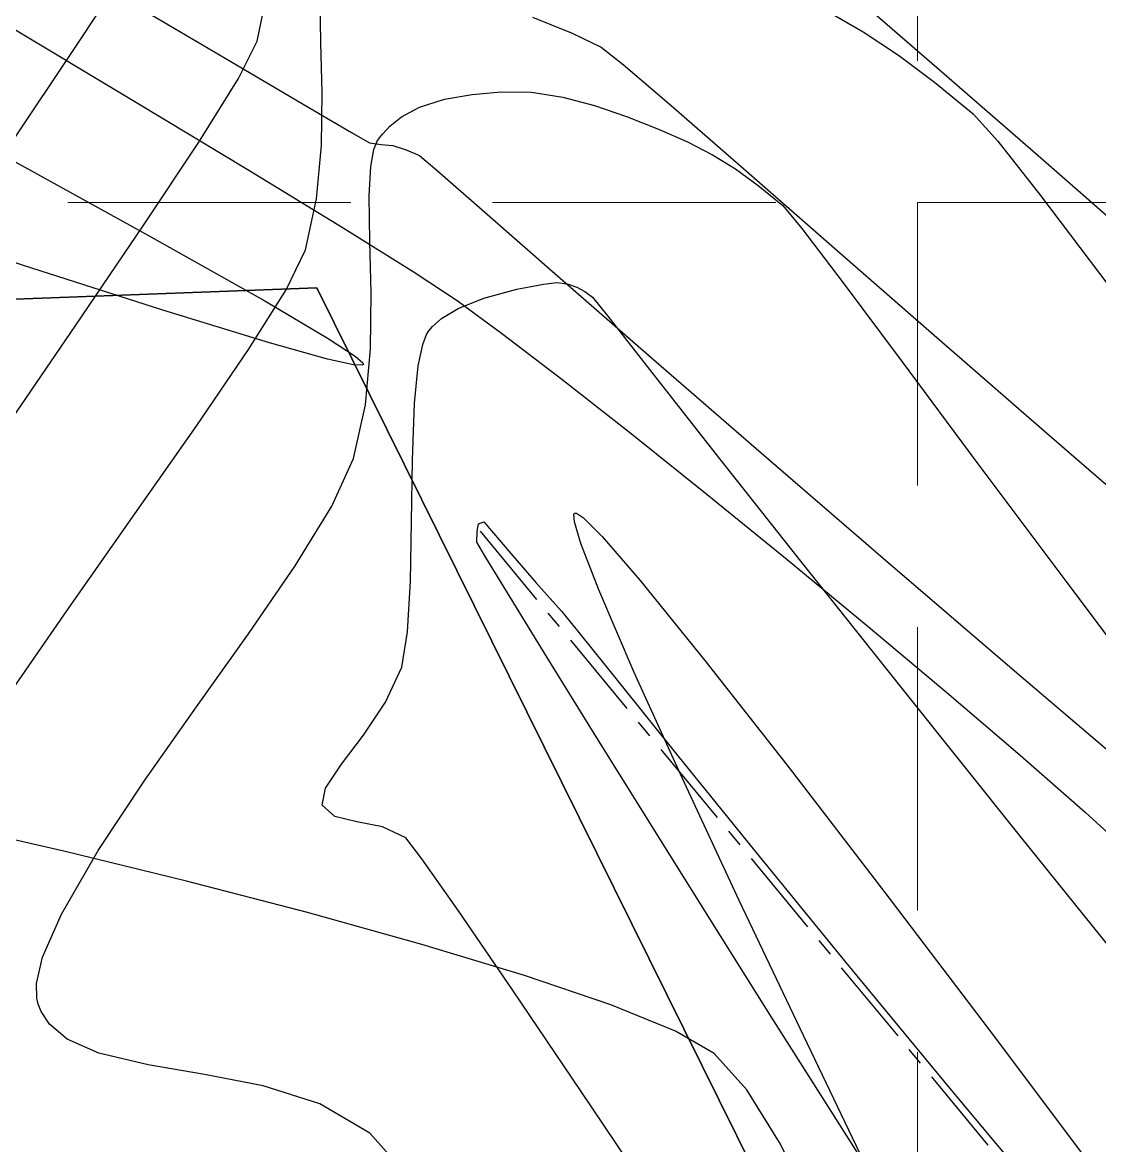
# Model space of a CAD drawing. Header units: inches. Extents: x 2547543 to 2548696, y 7125653 to 7126375.
# Drawn here: x 2547854.94 to 2547870.16, y 7125857.06 to 7125872.92 of the extents above; entities that cross this region are included whole.
import ezdxf

# ---------------------------------------------------------------- set-up
doc = ezdxf.new("R2010")
doc.units = ezdxf.units.IN
doc.header["$MEASUREMENT"] = 0
doc.linetypes.add('CENTER', pattern=[2, 1.25, -0.25, 0.25, -0.25])
doc.linetypes.add('HIDDEN', pattern=[0.375, 0.25, -0.125])
for name, color, linetype in [('CONT-MJR', 6, 'Continuous'), ('CONT-MNR', 14, 'Continuous'), ('GRID', 254, 'HIDDEN'), ('V-AREA', 6, 'Continuous'), ('V-CREEK-CNTR-E', 2, 'CENTER'), ('V-PROP-E', 3, 'Continuous'), ('V-TOPO-MAJR-E', 6, 'Continuous'), ('V-TOPO-MINR-E', 14, 'Continuous')]:
    doc.layers.add(name, color=color, linetype=linetype)

msp = doc.modelspace()

# ---------------------------------------------------------------- linework, layer by layer
at = {"layer": 'CONT-MJR', "color": 35, "extrusion": (0.9791703206033363, -0.2030405950778315, 0), "elevation": 1047945.764632202}
msp.add_lwpolyline([(7494761.66497846, 565.0000000000005), (7494762.484036815, 565.0000000000005)], dxfattribs=at)
at = {"layer": 'CONT-MJR', "color": 35, "extrusion": (0.8941932715460482, -0.4476811288425897, 0), "elevation": -911841.0004155356}
msp.add_lwpolyline([(7512534.85218704, 565.0000000000009), (7512535.43954386, 565.0000000000009)], dxfattribs=at)
at = {"layer": 'CONT-MJR', "color": 35, "elevation": 565}
for points in [[(2547857.445320004, 7125871.24216819), (2547857.995805003, 7125872.12547182)], [(2547856.65877522, 7125870.057695311), (2547857.445320004, 7125871.24216819)], [(2547854.583412898, 7125867.012937248), (2547855.687647301, 7125868.628977042)]]:
    msp.add_lwpolyline(points, dxfattribs=at)
at = {"layer": 'CONT-MJR', "color": 35, "extrusion": (0.8270342888980899, -0.5621514786841982, 0), "elevation": -1898653.569840445}
msp.add_lwpolyline([(7325618.536632109, 565.0000000000005), (7325620.264152102, 565.0000000000005)], dxfattribs=at)
at = {"layer": 'CONT-MNR', "color": 35, "extrusion": (0.8362272986363438, -0.5483829911798536, 0), "elevation": -1777120.827141811}
msp.add_lwpolyline([(7356050.089824853, 566.0000000000009), (7356051.712098427, 566.0000000000009)], dxfattribs=at)
at = {"layer": 'CONT-MNR', "color": 35}
for points, elevation in [([(2547859.159122335, 7125872.62643345), (2547859.150520815, 7125873.234892158)], 564), ([(2547866.303215933, 7125873.080029525), (2547866.819959225, 7125872.784998976)], 564), ([(2547866.819959225, 7125872.784998976), (2547867.31630477, 7125872.456307606)], 564), ([(2547867.31630477, 7125872.456307606), (2547867.823688373, 7125872.075462053)], 564), ([(2547867.823688373, 7125872.075462053), (2547868.373545839, 7125871.623968955)], 564), ([(2547859.165858439, 7125871.179920031), (2547859.175178648, 7125871.927588209)], 564), ([(2547860.905899387, 7125871.833080387), (2547861.294859103, 7125871.901097943)], 563), ([(2547861.294859103, 7125871.901097943), (2547861.707520311, 7125871.938203795)], 563), ([(2547862.135685089, 7125871.930253342), (2547862.575578941, 7125871.861027487)], 563), ([(2547860.55109429, 7125871.718626929), (2547860.905899387, 7125871.833080387)], 563), ([(2547859.908511253, 7125871.121561273), (2547859.955924326, 7125871.241307469)], 563), ([(2547859.955924326, 7125871.241307469), (2547859.985760468, 7125871.288315526)], 563), ([(2547859.985760468, 7125871.288315526), (2547860.031881142, 7125871.346039)], 563), ([(2547859.863898602, 7125870.882859268), (2547859.908511253, 7125871.121561273)], 563), ([(2547859.851340765, 7125869.829431535), (2547859.842299725, 7125870.468981165)], 563), ([(2547858.93976322, 7125869.70436926), (2547859.098330401, 7125870.424992516)], 564), ([(2547859.86821752, 7125869.094876813), (2547859.851340765, 7125869.829431535)], 563), ([(2547858.666792134, 7125869.142602417), (2547858.93976322, 7125869.70436926)], 564), ([(2547870.156446416, 7125869.373412966), (2547871.194129041, 7125867.986323566)], 564), ([(2547862.302824902, 7125869.220453601), (2547862.489974641, 7125869.243717265)], 562), ([(2547862.489974641, 7125869.243717265), (2547862.638975327, 7125869.224094104)], 562), ([(2547859.85842107, 7125868.309004409), (2547859.86821752, 7125869.094876813)], 563), ([(2547862.995427073, 7125869.039546004), (2547863.20989351, 7125868.768420584)], 562), ([(2547860.652532181, 7125868.510713981), (2547860.684513548, 7125868.562235474)], 562), ([(2547859.787442495, 7125867.515501731), (2547859.85842107, 7125868.309004409)], 563), ([(2547860.482992054, 7125867.539232248), (2547860.535393759, 7125868.068649737)], 562), ([(2547859.620772874, 7125866.758056186), (2547859.787442495, 7125867.515501731)], 563), ([(2547856.531042843, 7125865.977723433), (2547857.405731524, 7125867.224991065)], 564), ([(2547859.314879155, 7125866.088970632), (2547859.620772874, 7125866.758056186)], 563), ([(2547860.438648596, 7125865.868954394), (2547860.451603347, 7125866.737521352)], 562), ([(2547861.362473471, 7125865.578068866), (2547861.364553339, 7125865.732912688)], 561), ([(2547861.570488242, 7125865.736801106), (2547861.842087351, 7125865.419344867)], 561), ([(2547861.842087351, 7125865.419344867), (2547862.196482899, 7125865.00934728)], 561), ([(2547861.831853338, 7125864.799829552), (2547861.48872688, 7125865.362270273)], 561), ([(2547860.38459874, 7125864.311102678), (2547860.423267245, 7125865.028493971)], 562), ([(2547862.354720553, 7125863.951418811), (2547861.831853338, 7125864.799829552)], 561), ([(2547860.301782528, 7125863.811743111), (2547860.38459874, 7125864.311102678)], 562), ([(2547862.802590685, 7125864.302098949), (2547863.361939339, 7125863.605566072)], 561), ([(2547863.020196235, 7125862.877710158), (2547862.354720553, 7125863.951418811)], 561), ([(2547863.361939339, 7125863.605566072), (2547864.199807804, 7125862.563796123)], 561), ([(2547859.761310459, 7125862.85451163), (2547860.073999915, 7125863.31776157)], 562), ([(2547856.012027517, 7125861.223029261), (2547856.672418639, 7125862.216865892)], 563), ([(2547859.667489987, 7125861.631379935), (2547859.354277381, 7125861.703902889)], 562), ([(2547860.031008266, 7125861.560534178), (2547859.667489987, 7125861.631379935)], 562), ([(2547860.35995638, 7125861.404856182), (2547860.031008266, 7125861.560534178)], 562), ([(2547864.630443835, 7125860.297087541), (2547863.791148093, 7125861.639375699)], 561), ([(2547869.033642031, 7125861.423236696), (2547870.832785933, 7125859.191576709)], 562), ([(2547865.500951171, 7125858.911517791), (2547864.630443835, 7125860.297087541)], 561), ([(2547866.574687883, 7125859.643739015), (2547868.043491355, 7125857.865048855)], 561), ([(2547855.167217102, 7125859.053590903), (2547855.145330064, 7125859.140949421)], 563), ([(2547855.209968202, 7125858.952366111), (2547855.167217102, 7125859.053590903)], 563), ([(2547866.36553781, 7125857.543338559), (2547865.500951171, 7125858.911517791)], 561), ([(2547855.576769729, 7125858.563785695), (2547855.32758354, 7125858.774958115)], 563)]:
    msp.add_lwpolyline(points, dxfattribs=dict(at, elevation=elevation))
at = {"layer": 'CONT-MNR', "color": 35, "extrusion": (0.8317621966572444, -0.5551320997851914, 0), "elevation": -1836590.552093201}
msp.add_lwpolyline([(7341426.088455387, 566.0000000000009), (7341428.096919249, 566.0000000000009)], dxfattribs=at)
at = {"layer": 'CONT-MNR', "color": 35, "extrusion": (0.9997361678644151, 0.02296942889525222, 0), "elevation": 2710864.176608702}
msp.add_lwpolyline([(7065469.023420267, 564), (7065469.722449936, 564)], dxfattribs=at)
at = {"layer": 'CONT-MNR', "color": 35, "extrusion": (-0.01856547573311597, -0.999827646702572, 0), "elevation": -7171946.035380499}
msp.add_lwpolyline([(2415127.372607614, 563), (2415127.800846201, 563)], dxfattribs=at)
at = {"layer": 'CONT-MNR', "color": 35, "extrusion": (0.473053336577837, -0.8810337909255104, 0), "elevation": -5072859.839080567}
msp.add_lwpolyline([(5615668.346315587, 563.0000000000009), (5615668.632602279, 563.0000000000009)], dxfattribs=at)
at = {"layer": 'CONT-MNR', "color": 35, "extrusion": (-0.2549888185648114, -0.9669440016913707, 0), "elevation": -7539995.520854227}
msp.add_lwpolyline([(646622.7875023512, 563.0000000000005), (646623.2506159712, 563.0000000000005)], dxfattribs=at)
at = {"layer": 'CONT-MNR', "color": 35, "extrusion": (0.3235800511885962, 0.9462007981780536, 0), "elevation": 7566943.178411119}
msp.add_lwpolyline([(-105000.0830307007, 563.0000000000009), (-105000.5606228057, 563.0000000000009)], dxfattribs=at)
at = {"layer": 'CONT-MNR', "color": 35, "extrusion": (0.6206935019990738, -0.7840532995760721, 0), "elevation": -4005622.795654234}
msp.add_lwpolyline([(6420640.248683994, 563), (6420640.461955681, 563)], dxfattribs=at)
at = {"layer": 'CONT-MNR', "color": 35, "extrusion": (0.3673229766877181, 0.930093452722507, 0), "elevation": 7563615.305246096}
msp.add_lwpolyline([(247745.2265547942, 563.0000000000009), (247744.7403959744, 563.0000000000009)], dxfattribs=at)
at = {"layer": 'CONT-MNR', "color": 35, "extrusion": (0.7431694045673493, 0.6691033075056585, 0), "elevation": 6661442.094542392}
msp.add_lwpolyline([(3590942.615979797, 564.0000000000009), (3590942.101324111, 564.0000000000009)], dxfattribs=at)
at = {"layer": 'CONT-MNR', "color": 35, "extrusion": (0.7242225718724835, -0.6895662886122013, 0), "elevation": -3068542.912156078}
msp.add_lwpolyline([(6917635.259148445, 563.0000000000009), (6917635.40383146, 563.0000000000009)], dxfattribs=at)
at = {"layer": 'CONT-MNR', "color": 35, "extrusion": (-0.4022416078958102, -0.9155335542061762, 0), "elevation": -7548831.261529865}
msp.add_lwpolyline([(-533667.0564090051, 563.0000000000009), (-533666.6066429536, 563.0000000000009)], dxfattribs=at)
at = {"layer": 'CONT-MNR', "color": 35, "extrusion": (0.7856281698876562, 0.6186989402601012, 0), "elevation": 6410446.423502063}
msp.add_lwpolyline([(4021921.506620051, 564.0000000000009), (4021920.530834893, 564.0000000000009)], dxfattribs=at)
at = {"layer": 'CONT-MNR', "color": 35, "extrusion": (0.9960232242869105, -0.08909397668252912, 0), "elevation": 1902854.700660781}
msp.add_lwpolyline([(7324531.335648801, 564.0000000000009), (7324532.093590481, 564.0000000000009)], dxfattribs=at)
at = {"layer": 'CONT-MNR', "color": 35, "extrusion": (0.4570897194192155, 0.8894205913971539, 0), "elevation": 7502499.198572167}
msp.add_lwpolyline([(991039.4732402689, 563.0000000000009), (991039.0768165104, 563.0000000000009)], dxfattribs=at)
at = {"layer": 'CONT-MNR', "color": 35, "extrusion": (0.5243823558994285, 0.8514829092949343, 0), "elevation": 7403612.700570183}
msp.add_lwpolyline([(1567217.80755236, 563.0000000000009), (1567217.428915707, 563.0000000000009)], dxfattribs=at)
at = {"layer": 'CONT-MNR', "color": 35, "extrusion": (0.9986410563437478, -0.05211564625564612, 0), "elevation": 2173028.099705036}
msp.add_lwpolyline([(7248970.174762327, 563), (7248970.589203632, 563)], dxfattribs=at)
at = {"layer": 'CONT-MNR', "color": 35, "extrusion": (-0.5870939563738891, -0.8095187992809396, 0), "elevation": -7264362.565145374}
msp.add_lwpolyline([(-2121011.082398156, 563.0000000000009), (-2121010.685592711, 563.0000000000009)], dxfattribs=at)
at = {"layer": 'CONT-MNR', "color": 35, "extrusion": (0.6317131973908727, 0.7752021905555998, 0), "elevation": 7133510.668862985}
msp.add_lwpolyline([(2526395.721873743, 563.0000000000009), (2526395.271611934, 563.0000000000009)], dxfattribs=at)
at = {"layer": 'CONT-MNR', "color": 35, "extrusion": (0.7969617016219752, 0.6040298387892817, 0), "elevation": 6334792.664249497}
msp.add_lwpolyline([(4140056.763609933, 564), (4140055.381516764, 564)], dxfattribs=at)
at = {"layer": 'CONT-MNR', "color": 35, "extrusion": (0.7679194691061815, 0.6405463987625569, 0), "elevation": 6521006.242840901}
msp.add_lwpolyline([(3840068.373354197, 563.0000000000009), (3840067.952370905, 563.0000000000009)], dxfattribs=at)
at = {"layer": 'CONT-MNR', "color": 35, "extrusion": (0.7963769200441073, 0.6048006293160264, 0), "elevation": 6338792.306798477}
msp.add_lwpolyline([(4133927.477504715, 563), (4133926.538160139, 563)], dxfattribs=at)
at = {"layer": 'CONT-MNR', "color": 35, "extrusion": (0.1808833524176887, -0.9835045565822959, 0), "elevation": -6547458.973092029}
msp.add_lwpolyline([(3794784.914360296, 562.0000000000009), (3794785.297858221, 562.0000000000009)], dxfattribs=at)
at = {"layer": 'CONT-MNR', "color": 35, "extrusion": (-0.3362161286932367, -0.9417848559020966, 0), "elevation": -7567668.233309071}
msp.add_lwpolyline([(3706.284206515644, 562), (3706.425578373019, 562)], dxfattribs=at)
at = {"layer": 'CONT-MNR', "color": 35, "extrusion": (0.4602264565602504, 0.8878015592923884, 0), "elevation": 7498951.621679127}
msp.add_lwpolyline([(1017516.979092639, 562), (1017516.847807, 562)], dxfattribs=at)
at = {"layer": 'CONT-MNR', "color": 35, "extrusion": (0.8017558118607223, 0.5976517532372462, 0), "elevation": 6301555.048888682}
msp.add_lwpolyline([(4190470.200044116, 563), (4190468.804473204, 563)], dxfattribs=at)
at = {"layer": 'CONT-MNR', "color": 35, "extrusion": (0.8469163072441799, -0.5317262157575852, 0), "elevation": -1631188.379720058}
msp.add_lwpolyline([(7389777.030124119, 564), (7389778.027336637, 564)], dxfattribs=at)
at = {"layer": 'CONT-MNR', "color": 35, "extrusion": (0.3769077477297285, -0.9262508028073732, 0), "elevation": -5640033.180307116}
msp.add_lwpolyline([(5045753.57535058, 562), (5045753.969070718, 562)], dxfattribs=at)
at = {"layer": 'CONT-MNR', "color": 35, "extrusion": (0.2617627957913825, -0.9651322389908437, 0), "elevation": -6210470.587593321}
msp.add_lwpolyline([(4324310.635465076, 562), (4324311.11637658, 562)], dxfattribs=at)
at = {"layer": 'CONT-MNR', "color": 35, "extrusion": (0.5829625823196148, 0.8124990016087691, 0), "elevation": 7275070.271436726}
msp.add_lwpolyline([(2083979.007934749, 562.0000000000009), (2083978.876544708, 562.0000000000009)], dxfattribs=at)
at = {"layer": 'CONT-MNR', "color": 35, "extrusion": (0.5187740977280582, -0.8549113612102948, 0), "elevation": -4770221.919632429}
msp.add_lwpolyline([(5874911.320649896, 562), (5874911.595555007, 562)], dxfattribs=at)
at = {"layer": 'CONT-MNR', "color": 35, "extrusion": (0.6618755735404795, -0.7496137172907532, 0), "elevation": -3655282.081552988}
msp.add_lwpolyline([(6626349.739110606, 562), (6626349.907175115, 562)], dxfattribs=at)
at = {"layer": 'CONT-MNR', "color": 35, "extrusion": (0.7865790377132634, 0.6174896091676981, 0), "elevation": 6404245.712655397}
msp.add_lwpolyline([(4031779.941045361, 562), (4031778.983301516, 562)], dxfattribs=at)
at = {"layer": 'CONT-MNR', "color": 35, "extrusion": (0.7637992714995129, -0.6454538502920356, 0), "elevation": -2653365.165456161}
msp.add_lwpolyline([(7087259.705463709, 562), (7087259.784957611, 562)], dxfattribs=at)
at = {"layer": 'CONT-MNR', "color": 35, "extrusion": (0.9328812574420613, -0.3601840633805424, 0), "elevation": -189772.8259830442}
msp.add_lwpolyline([(7565287.826952703, 562), (7565287.979398091, 562)], dxfattribs=at)
at = {"layer": 'CONT-MNR', "color": 35, "extrusion": (0.826518479775348, -0.5629095865144311, 0), "elevation": -1905367.743506876}
msp.add_lwpolyline([(7323874.304638656, 564), (7323875.602922766, 564)], dxfattribs=at)
at = {"layer": 'CONT-MNR', "color": 35, "extrusion": (0.979135891906286, -0.2032065579180009, 0), "elevation": 1046678.575367491}
msp.add_lwpolyline([(7494935.156456367, 562), (7494935.462696598, 562)], dxfattribs=at)
at = {"layer": 'CONT-MNR', "color": 35, "extrusion": (0.8024967074732539, 0.5966565465111291, 0), "elevation": 6296351.040730456}
msp.add_lwpolyline([(4198283.983644987, 563.0000000000005), (4198282.19449682, 563.0000000000005)], dxfattribs=at)
at = {"layer": 'CONT-MNR', "color": 35, "extrusion": (0.7859067656289429, 0.618345013514829, 0), "elevation": 6408628.353424321}
msp.add_lwpolyline([(4024809.007386904, 562.0000000000009), (4024807.514368802, 562.0000000000009)], dxfattribs=at)
at = {"layer": 'CONT-MNR', "color": 35, "extrusion": (0.999234434547432, -0.03912217804102668, 0), "elevation": 2267130.470461697}
msp.add_lwpolyline([(7220089.270338819, 562.0000000000005), (7220090.072663948, 562.0000000000005)], dxfattribs=at)
at = {"layer": 'CONT-MNR', "color": 35, "extrusion": (0.7846289522401203, 0.6199656501021417, 0), "elevation": 6416921.098286445}
msp.add_lwpolyline([(4011572.823519468, 562.0000000000009), (4011570.871997293, 562.0000000000009)], dxfattribs=at)
at = {"layer": 'CONT-MNR', "color": 35, "extrusion": (0.8012638209127646, 0.5983111977025645, 0), "elevation": 6305000.63182743}
msp.add_lwpolyline([(4185280.975680392, 563), (4185278.855645058, 563)], dxfattribs=at)
at = {"layer": 'CONT-MNR', "color": 35, "extrusion": (0.8517372005701734, -0.5239692177646357, 0), "elevation": -1563627.920231674}
msp.add_lwpolyline([(7404364.096369495, 563), (7404365.086449349, 563)], dxfattribs=at)
at = {"layer": 'CONT-MNR', "color": 35, "extrusion": (0.8178731432980926, -0.5753985761815005, 0), "elevation": -2016389.707925676}
msp.add_lwpolyline([(7294085.754556488, 564.0000000000009), (7294087.426198391, 564.0000000000009)], dxfattribs=at)
at = {"layer": 'CONT-MNR', "color": 35, "extrusion": (0.9998325769058168, -0.01829803699509541, 0), "elevation": 2417044.510678196}
msp.add_lwpolyline([(7171292.838405453, 562), (7171293.679006612, 562)], dxfattribs=at)
at = {"layer": 'CONT-MNR', "color": 35, "extrusion": (0.353136953492889, -0.9355716392012754, 0), "elevation": -5767013.974251342}
msp.add_lwpolyline([(4900113.403179372, 561.0000000000009), (4900113.484656738, 561.0000000000009)], dxfattribs=at)
at = {"layer": 'CONT-MNR', "color": 35, "extrusion": (0.7558341253541607, 0.654763144159864, 0), "elevation": 6591514.976342397}
msp.add_lwpolyline([(3717726.813306608, 561), (3717726.643789276, 561)], dxfattribs=at)
at = {"layer": 'CONT-MNR', "color": 35, "extrusion": (0.9839672490847975, -0.1783492437003759, 0), "elevation": 1236119.373753585}
msp.add_lwpolyline([(7466027.649983218, 561), (7466027.754908187, 561)], dxfattribs=at)
at = {"layer": 'CONT-MNR', "color": 35, "extrusion": (0.8631325327217262, 0.5049774558902389, 0), "elevation": 5797543.501444602}
msp.add_lwpolyline([(4863953.605432346, 561.0000000000005), (4863953.855450259, 561.0000000000005)], dxfattribs=at)
at = {"layer": 'CONT-MNR', "color": 35, "extrusion": (0.8245649511469932, -0.5657673031732716, 0), "elevation": -1930706.499084038}
msp.add_lwpolyline([(7317232.760402914, 563), (7317233.928126687, 563)], dxfattribs=at)
at = {"layer": 'CONT-MNR', "color": 35, "extrusion": (0.7829720577148841, 0.6220568758865386, 0), "elevation": 6427601.346442183}
msp.add_lwpolyline([(3994435.901839645, 562.0000000000009), (3994433.568570493, 562.0000000000009)], dxfattribs=at)
at = {"layer": 'CONT-MNR', "color": 35, "extrusion": (0.7485849385304989, 0.6630389051973414, 0), "elevation": 6632017.000119995}
msp.add_lwpolyline([(3644983.458649151, 561), (3644982.916625128, 561)], dxfattribs=at)
at = {"layer": 'CONT-MNR', "color": 35, "extrusion": (0.7987698944404205, 0.6016366476002271, 0), "elevation": 6322343.139212082}
msp.add_lwpolyline([(4159034.659258307, 563.0000000000009), (4159032.270994302, 563.0000000000009)], dxfattribs=at)
at = {"layer": 'CONT-MNR', "color": 35, "extrusion": (0.822091430602657, -0.569355495037746, 0), "elevation": -1962579.943063472}
msp.add_lwpolyline([(7308746.057926584, 564), (7308747.800830003, 564)], dxfattribs=at)
at = {"layer": 'CONT-MNR', "color": 35, "extrusion": (0.7739004916805999, 0.6333072153201208, 0), "elevation": 6484653.553570988}
msp.add_lwpolyline([(3901130.38009868, 561.0000000000009), (3901129.990517188, 561.0000000000009)], dxfattribs=at)
at = {"layer": 'CONT-MNR', "color": 35, "extrusion": (0.8147047133573645, -0.5798760471284312, 0), "elevation": -2056365.9807793}
msp.add_lwpolyline([(7282915.860605861, 563), (7282917.122184806, 563)], dxfattribs=at)
at = {"layer": 'CONT-MNR', "color": 35, "extrusion": (0.9081054245293353, -0.4187416123821417, 0), "elevation": -670169.9411532008}
msp.add_lwpolyline([(7537930.168824697, 562), (7537930.712794073, 562)], dxfattribs=at)
at = {"layer": 'CONT-MNR', "color": 35, "extrusion": (0.7809506942058582, 0.6245926778464412, 0), "elevation": 6440520.958870417}
msp.add_lwpolyline([(3973568.721043975, 562.0000000000009), (3973566.082766942, 562.0000000000009)], dxfattribs=at)
at = {"layer": 'CONT-MNR', "color": 35, "extrusion": (0.817462392109512, -0.5759819767029126, 0), "elevation": -2021591.195195494}
msp.add_lwpolyline([(7292643.896177373, 563.0000000000009), (7292645.166129975, 563.0000000000009)], dxfattribs=at)
at = {"layer": 'CONT-MNR', "color": 35, "extrusion": (0.7970835843722774, -0.6038689920208213, 0), "elevation": -2272230.428209316}
msp.add_lwpolyline([(7218481.296097458, 562.0000000000009), (7218481.81169236, 562.0000000000009)], dxfattribs=at)
at = {"layer": 'CONT-MNR', "color": 35, "extrusion": (0.8489235391340559, 0.5285156806605733, 0), "elevation": 5929071.161440669}
msp.add_lwpolyline([(4702725.716469361, 561), (4702727.175180779, 561)], dxfattribs=at)
at = {"layer": 'CONT-MNR', "color": 35, "extrusion": (0.7773068185264841, 0.6291216971876235, 0), "elevation": 6463506.9652513}
msp.add_lwpolyline([(3936064.909134668, 561.0000000000009), (3936063.188824895, 561.0000000000009)], dxfattribs=at)
at = {"layer": 'CONT-MNR', "color": 35, "extrusion": (0.8331846280592365, -0.5529949145930654, 0), "elevation": -1817728.365205964}
msp.add_lwpolyline([(7346111.963896383, 562), (7346112.368546695, 562)], dxfattribs=at)
at = {"layer": 'CONT-MNR', "color": 35, "extrusion": (0.9793249070856141, -0.2022936636717851, 0), "elevation": 1053665.247633111}
msp.add_lwpolyline([(7493949.775749175, 562), (7493950.022632001, 562)], dxfattribs=at)
at = {"layer": 'CONT-MNR', "color": 35, "extrusion": (0.6700733988880138, 0.7422948471481295, 0), "elevation": 6996743.201706573}
msp.add_lwpolyline([(2883587.502001882, 562.0000000000009), (2883587.741840663, 562.0000000000009)], dxfattribs=at)
at = {"layer": 'CONT-MNR', "color": 35, "extrusion": (0.7930682307444176, 0.609132810956625, 0), "elevation": 6361223.095881814}
msp.add_lwpolyline([(4099308.580834407, 562.0000000000009), (4099308.953894036, 562.0000000000009)], dxfattribs=at)
at = {"layer": 'CONT-MNR', "color": 35, "extrusion": (0.8653347438897582, -0.5011943545344926, 0), "elevation": -1366693.086542709}
msp.add_lwpolyline([(7443225.311642586, 563), (7443226.345818942, 563)], dxfattribs=at)
at = {"layer": 'CONT-MNR', "color": 35, "extrusion": (0.8193242768418515, 0.5733303841395265, 0), "elevation": 6172996.720045568}
msp.add_lwpolyline([(4377624.213852456, 562), (4377625.110809446, 562)], dxfattribs=at)
at = {"layer": 'CONT-MNR', "color": 35, "extrusion": (0.7745474245065748, 0.6325158394777414, 0), "elevation": 6480662.58797103}
msp.add_lwpolyline([(3907752.312666074, 561), (3907750.269087409, 561)], dxfattribs=at)
at = {"layer": 'CONT-MNR', "color": 35, "extrusion": (0.9168925904156547, -0.3991340346811714, 0), "elevation": -508063.5597100733}
msp.add_lwpolyline([(7550583.715078698, 563.0000000000009), (7550584.378177309, 563.0000000000009)], dxfattribs=at)
at = {"layer": 'CONT-MNR', "color": 35, "extrusion": (0.8254412993345822, 0.5644879638688824, 0), "elevation": 6125572.191493819}
msp.add_lwpolyline([(4443741.169772994, 562), (4443742.520691125, 562)], dxfattribs=at)
at = {"layer": 'CONT-MNR', "color": 35, "extrusion": (0.9739984833060296, -0.2265545287950654, 0), "elevation": 867211.3376134024}
msp.add_lwpolyline([(7517804.315834052, 563), (7517804.700511425, 563)], dxfattribs=at)
at = {"layer": 'CONT-MNR', "color": 35, "extrusion": (0.9998584308526408, 0.01682611817666152, 0), "elevation": 2667394.995665404}
msp.add_lwpolyline([(7081979.827374294, 563.0000000000009), (7081980.031908975, 563.0000000000009)], dxfattribs=at)
at = {"layer": 'CONT-MNR', "color": 35, "extrusion": (0.8281545285461221, 0.5604998455383822, 0), "elevation": 6104066.354798919}
msp.add_lwpolyline([(4473234.699323845, 562), (4473236.43387533, 562)], dxfattribs=at)
at = {"layer": 'CONT-MNR', "color": 35, "extrusion": (0.833471406235311, 0.5525625892042757, 0), "elevation": 6061047.537760046}
msp.add_lwpolyline([(4531349.997071102, 563), (4531350.209925428, 563)], dxfattribs=at)
at = {"layer": 'CONT-MNR', "color": 35, "extrusion": (0.409195921766539, 0.9124465450697004, 0), "elevation": 7544537.138445904}
msp.add_lwpolyline([(591089.7551149591, 563.0000000000009), (591090.2450261661, 563.0000000000009)], dxfattribs=at)
at = {"layer": 'CONT-MNR', "color": 35, "extrusion": (-0.2316587554965021, -0.9727971119415456, 0), "elevation": -7522247.591593225}
msp.add_lwpolyline([(827780.218920033, 563.0000000000009), (827779.5012932345, 563.0000000000009)], dxfattribs=at)
at = {"layer": 'CONT-MNR', "color": 35, "extrusion": (-0.1640812202173193, -0.9864468324101384, 0), "elevation": -7447335.686572068}
msp.add_lwpolyline([(1344106.49002344, 563.0000000000009), (1344105.684674947, 563.0000000000009)], dxfattribs=at)
at = {"layer": 'CONT-MNR', "color": 35, "extrusion": (-0.1918876855934857, -0.98141689210935, 0), "elevation": -7482339.957724712}
msp.add_lwpolyline([(1133146.837041268, 563), (1133145.993263482, 563)], dxfattribs=at)
at = {"layer": 'CONT-MNR', "color": 35, "extrusion": (0.3045996202265074, 0.9524804834524788, 0), "elevation": 7563317.2645831}
msp.add_lwpolyline([(-256252.575583403, 563.0000000000005), (-256251.7366179875, 563.0000000000005)], dxfattribs=at)
at = {"layer": 'CONT-MNR', "color": 35, "extrusion": (0.8296783378389944, 0.5582417538313696, 0), "elevation": 6091857.97141138}
msp.add_lwpolyline([(4489844.407831592, 562), (4489846.455634609, 562)], dxfattribs=at)
at = {"layer": 'CONT-MNR', "color": 35, "extrusion": (0.76685524123087, 0.6418200986232391, 0), "elevation": 6527364.760836829}
msp.add_lwpolyline([(3829228.533126312, 561.0000000000009), (3829226.023222053, 561.0000000000009)], dxfattribs=at)
at = {"layer": 'CONT-MNR', "color": 35, "extrusion": (-0.5042227826879471, -0.8635736132018065, 0), "elevation": -7438391.263030938}
msp.add_lwpolyline([(-1392755.026350232, 563), (-1392755.845544676, 563)], dxfattribs=at)
at = {"layer": 'CONT-MNR', "color": 35, "extrusion": (0.8434984677199054, 0.5371315806710415, 0), "elevation": 5976644.501176336}
msp.add_lwpolyline([(4642108.901253446, 561.0000000000005), (4642110.4307365, 561.0000000000005)], dxfattribs=at)
at = {"layer": 'CONT-MNR', "color": 35, "extrusion": (0.7468336754344702, 0.6650108730216677, 0), "elevation": 6641600.077467051}
msp.add_lwpolyline([(3627475.007121419, 563.0000000000009), (3627475.645176484, 563.0000000000009)], dxfattribs=at)
at = {"layer": 'GRID', "color": 252, "linetype": 'HIDDEN', "lineweight": 0, "ltscale": 16}
for p, q in [((2547867.583313598, 7126356.376313465), (2547867.583313598, 7125726.296813901)), ((2547561.583313602, 7125870.376313471), (2548677.583313586, 7125870.376313471))]:
    msp.add_line(p, q, dxfattribs=at)
at = {"layer": 'V-AREA', "color": 7}
for p, q in [((2547796.94419865, 7125866.819931372), (2547859.099729456, 7125869.171524476)), ((2547859.099729456, 7125869.171524476), (2547877.130776349, 7125832.795139994))]:
    msp.add_line(p, q, dxfattribs=at)
at = {"layer": 'V-CREEK-CNTR-E', "color": 5}
msp.add_line((2547861.4094, 7125865.7342), (2547884.5327, 7125837.7856), dxfattribs=at)
at = {"layer": 'V-PROP-E', "color": 7}
for p, q in [((2547859.099729456, 7125869.171524476), (2547796.94419865, 7125866.819931374)), ((2547877.13077635, 7125832.795139995), (2547859.099729456, 7125869.171524476))]:
    msp.add_line(p, q, dxfattribs=at)
at = {"layer": 'V-TOPO-MAJR-E', "color": 35, "elevation": 565}
for points in [[(2547866.878556138, 7125873.127771038), (2547867.963330573, 7125872.192716537)], [(2547867.963330573, 7125872.192716537), (2547869.290739615, 7125871.036100338)]]:
    msp.add_lwpolyline(points, dxfattribs=at)
at = {"layer": 'V-TOPO-MAJR-E', "color": 35, "extrusion": (-0.6579835169881796, -0.753032330894143, 0), "elevation": -7042467.27271273}
msp.add_lwpolyline([(-2770077.735118244, 565), (-2770075.730446112, 565)], dxfattribs=at)
at = {"layer": 'V-TOPO-MINR-E', "color": 35}
for points, elevation in [([(2547856.609001696, 7125873.117454997), (2547857.888565446, 7125872.363053909)], 563), ([(2547862.70594114, 7125872.766237941), (2547863.116319234, 7125872.567705512)], 564), ([(2547863.426784937, 7125872.321152186), (2547864.104111413, 7125871.742003098)], 564), ([(2547854.437062575, 7125871.167535253), (2547856.681866856, 7125869.933853712)], 561), ([(2547859.847439188, 7125871.215472156), (2547860.010215559, 7125871.195246771)], 563), ([(2547860.010215559, 7125871.195246771), (2547860.175062038, 7125871.179370993)], 563), ([(2547860.361986902, 7125871.119442878), (2547860.553884492, 7125871.038762782)], 563), ([(2547865.092930218, 7125870.882849761), (2547866.337872906, 7125869.796283688)], 564), ([(2547859.473811097, 7125870.016026642), (2547860.474394617, 7125869.391057059)], 562), ([(2547856.928138063, 7125868.852625137), (2547854.946549206, 7125869.490197695)], 561), ([(2547858.366165699, 7125868.984322681), (2547859.261047877, 7125868.454622146)], 561), ([(2547867.783571031, 7125868.534896397), (2547869.374656149, 7125867.151279396)], 564), ([(2547859.261047877, 7125868.454622146), (2547859.6437215, 7125868.204137206)], 561), ([(2547861.730423071, 7125868.515996885), (2547862.563476017, 7125867.878302929)], 562), ([(2547859.622191485, 7125868.084285395), (2547859.254856836, 7125868.16366631)], 561), ([(2547859.6437215, 7125868.204137206), (2547859.752713258, 7125868.111571738)], 561), ([(2547859.761622191, 7125868.088521206), (2547859.741348868, 7125868.077504421)], 561), ([(2547859.752713258, 7125868.111571738), (2547859.761622191, 7125868.088521206)], 561), ([(2547863.824922776, 7125868.186831962), (2547865.378507744, 7125866.838575866)], 563), ([(2547863.539507153, 7125867.111584504), (2547864.614818785, 7125866.250946213)], 562), ([(2547865.378507744, 7125866.838575866), (2547867.098808793, 7125865.353381188)], 563), ([(2547864.614818785, 7125866.250946213), (2547865.745713218, 7125865.331492654)], 562), ([(2547862.730603811, 7125865.968542852), (2547862.742868877, 7125865.990049702)], 561), ([(2547862.742868877, 7125865.990049702), (2547862.76893155, 7125865.989317764)], 561), ([(2547862.76893155, 7125865.989317764), (2547862.868614347, 7125865.920284838)], 561), ([(2547862.868614347, 7125865.920284838), (2547863.130040058, 7125865.657484476)], 561), ([(2547863.082597566, 7125864.903551468), (2547862.829413872, 7125865.558863937)], 561), ([(2547868.922018886, 7125863.789833317), (2547870.784330983, 7125862.206517641)], 563), ([(2547865.774215641, 7125862.390246781), (2547867.124670313, 7125860.633353725)], 561), ([(2547858.971662404, 7125860.349132893), (2547857.263092981, 7125860.793355034)], 562), ([(2547865.97328744, 7125858.612896178), (2547865.068100619, 7125860.517953479)], 561), ([(2547864.168381634, 7125858.674494706), (2547863.251912361, 7125859.046736268)], 562), ([(2547864.715479911, 7125858.359098823), (2547864.168381634, 7125858.674494706)], 562), ([(2547866.937557358, 7125856.607785809), (2547865.97328744, 7125858.612896178)], 561), ([(2547868.595636873, 7125858.69487773), (2547870.128847668, 7125856.655415791)], 561)]:
    msp.add_lwpolyline(points, dxfattribs=dict(at, elevation=elevation))
at = {"layer": 'V-TOPO-MINR-E', "color": 35, "extrusion": (-0.3728951707519511, -0.9278734782446761, 0), "elevation": -7561994.047922663}
msp.add_lwpolyline([(-293109.910303304, 564.0000000000009), (-293109.3108714768, 564.0000000000009)], dxfattribs=at)
at = {"layer": 'V-TOPO-MINR-E', "color": 35, "extrusion": (-0.5136511746675735, -0.857999108835564, 0), "elevation": -7422701.1556745}
msp.add_lwpolyline([(-1474155.915987161, 562), (-1474153.787907533, 562)], dxfattribs=at)
at = {"layer": 'V-TOPO-MINR-E', "color": 35, "extrusion": (-0.621893022051973, -0.7831022086056609, 0), "elevation": -7164784.839195203}
msp.add_lwpolyline([(-2436293.19227314, 564), (-2436292.795816968, 564)], dxfattribs=at)
at = {"layer": 'V-TOPO-MINR-E', "color": 35, "extrusion": (-0.5072034836613275, -0.861826331787219, 0), "elevation": -7433546.836389065}
msp.add_lwpolyline([(-1418456.268649432, 563.0000000000009), (-1418455.083777023, 563.0000000000009)], dxfattribs=at)
at = {"layer": 'V-TOPO-MINR-E', "color": 35, "extrusion": (-0.5166642539226236, -0.856188091904214, 0), "elevation": -7417472.974851246}
msp.add_lwpolyline([(-1500238.815724052, 562), (-1500236.936810937, 562)], dxfattribs=at)
at = {"layer": 'V-TOPO-MINR-E', "color": 35, "extrusion": (0.5056468255160699, 0.862740568100006, 0), "elevation": 7436095.421789441}
msp.add_lwpolyline([(1405033.192321392, 563.0000000000005), (1405032.403666443, 563.0000000000005)], dxfattribs=at)
at = {"layer": 'V-TOPO-MINR-E', "color": 35, "extrusion": (-0.6558791081917369, -0.7548659453423581, 0), "elevation": -7050168.745313896}
msp.add_lwpolyline([(-2750414.557679769, 564), (-2750413.247753401, 564)], dxfattribs=at)
at = {"layer": 'V-TOPO-MINR-E', "color": 35, "extrusion": (-0.498150507151974, -0.867090579019419, 0), "elevation": -7447993.473395548}
msp.add_lwpolyline([(-1340531.386267369, 563.0000000000009), (-1340531.089510735, 563.0000000000009)], dxfattribs=at)
at = {"layer": 'V-TOPO-MINR-E', "color": 35, "extrusion": (-0.3052939797493324, -0.952258150885995, 0), "elevation": -7563515.285409149}
msp.add_lwpolyline([(250735.0474894042, 563.0000000000009), (250735.2437858218, 563.0000000000009)], dxfattribs=at)
at = {"layer": 'V-TOPO-MINR-E', "color": 35, "extrusion": (-0.6534533133105386, -0.7569668204904884, 0), "elevation": -7058955.864226561}
msp.add_lwpolyline([(-2727778.137976071, 563), (-2727777.809493699, 563)], dxfattribs=at)
at = {"layer": 'V-TOPO-MINR-E', "color": 35, "extrusion": (-0.52133291476208, -0.8533533804852911, 0), "elevation": -7409168.272961231}
msp.add_lwpolyline([(-1540727.653469352, 562.0000000000009), (-1540726.090692705, 562.0000000000009)], dxfattribs=at)
at = {"layer": 'V-TOPO-MINR-E', "color": 35, "extrusion": (-0.657968823879147, -0.7530451691652316, 0), "elevation": -7042515.575846755}
msp.add_lwpolyline([(-2769946.576203358, 563.0000000000009), (-2769945.685693044, 563.0000000000009)], dxfattribs=at)
at = {"layer": 'V-TOPO-MINR-E', "color": 35, "extrusion": (-0.3137495457435992, -0.949505778047551, 0), "elevation": -7565442.586655864}
msp.add_lwpolyline([(183464.6777978055, 561), (183462.1606766395, 561)], dxfattribs=at)
at = {"layer": 'V-TOPO-MINR-E', "color": 35, "extrusion": (0.6578751845607144, 0.7531269757080847, 0), "elevation": 7042859.938643955}
msp.add_lwpolyline([(2769069.992321914, 563), (2769068.626374708, 563)], dxfattribs=at)
at = {"layer": 'V-TOPO-MINR-E', "color": 35, "extrusion": (0.4910911519275846, 0.8711081910408363, 0), "elevation": 7458633.540515978}
msp.add_lwpolyline([(1279992.849130015, 561), (1279990.91561721, 561)], dxfattribs=at)
at = {"layer": 'V-TOPO-MINR-E', "color": 35, "extrusion": (-0.6574416693030718, -0.7535054422258611, 0), "elevation": -7044455.170424918}
msp.add_lwpolyline([(-2765012.58245378, 564), (-2765010.663823808, 564)], dxfattribs=at)
at = {"layer": 'V-TOPO-MINR-E', "color": 35, "extrusion": (-0.5500073245455908, -0.8351598307786368, 0), "elevation": -7352581.797623124}
msp.add_lwpolyline([(-1791409.636193626, 562), (-1791408.906211924, 562)], dxfattribs=at)
at = {"layer": 'V-TOPO-MINR-E', "color": 35, "extrusion": (-0.6569064473675992, -0.7539720945810128, 0), "elevation": -7046413.936140344}
msp.add_lwpolyline([(-2760012.285026244, 563), (-2760010.530237364, 563)], dxfattribs=at)
at = {"layer": 'V-TOPO-MINR-E', "color": 35, "extrusion": (0.2929976579039124, 0.9561131588168954, 0), "elevation": 7559653.090617055}
msp.add_lwpolyline([(-348178.2276910027, 561), (-348176.6514259907, 561)], dxfattribs=at)
at = {"layer": 'V-TOPO-MINR-E', "color": 35, "extrusion": (-0.5910025019929699, -0.8066697233924487, 0), "elevation": -7254015.04214234}
msp.add_lwpolyline([(-2156124.005795347, 562), (-2156123.204504506, 562)], dxfattribs=at)
at = {"layer": 'V-TOPO-MINR-E', "color": 35, "extrusion": (-0.2670342740459875, -0.9636870324357034, 0), "elevation": -7547472.490663688}
msp.add_lwpolyline([(552487.8923447798, 561), (552487.0418289742, 561)], dxfattribs=at)
at = {"layer": 'V-TOPO-MINR-E', "color": 35, "extrusion": (-0.05681579231402045, -0.9983846782396704, 0), "elevation": -7259116.177647321}
msp.add_lwpolyline([(2138882.2873178, 561), (2138882.167967627, 561)], dxfattribs=at)
at = {"layer": 'V-TOPO-MINR-E', "color": 35, "extrusion": (-0.6177402581751699, -0.7863822056924193, 0), "elevation": -7177572.977369143}
msp.add_lwpolyline([(-2398341.68039759, 562), (-2398340.439231234, 562)], dxfattribs=at)
at = {"layer": 'V-TOPO-MINR-E', "color": 35, "extrusion": (0.6539788360119371, 0.7565128432805831, 0), "elevation": 7057062.667402178}
msp.add_lwpolyline([(2732670.400240754, 564), (2732668.178066101, 564)], dxfattribs=at)
at = {"layer": 'V-TOPO-MINR-E', "color": 35, "extrusion": (0.9968281763955618, 0.07958383468958335, 0), "elevation": 3106885.098714657}
msp.add_lwpolyline([(6900495.186770082, 561), (6900495.292297642, 561)], dxfattribs=at)
at = {"layer": 'V-TOPO-MINR-E', "color": 35, "extrusion": (0.9586318575958944, 0.2846488391022258, 0), "elevation": 4470831.835989705}
msp.add_lwpolyline([(6105835.541087972, 561), (6105835.858713625, 561)], dxfattribs=at)
at = {"layer": 'V-TOPO-MINR-E', "color": 35, "extrusion": (0.7556714571326525, 0.6549508751616518, 0), "elevation": 6592439.392705746}
msp.add_lwpolyline([(3716088.097910978, 561), (3716087.276669981, 561)], dxfattribs=at)
at = {"layer": 'V-TOPO-MINR-E', "color": 35, "extrusion": (-0.6365319681218398, -0.771250318352568, 0), "elevation": -7117623.903080293}
msp.add_lwpolyline([(-2570798.816525284, 562.0000000000009), (-2570797.33480202, 562.0000000000009)], dxfattribs=at)
at = {"layer": 'V-TOPO-MINR-E', "color": 35, "extrusion": (0.6509824905387349, 0.7590927459882528, 0), "elevation": 7067809.56818493}
msp.add_lwpolyline([(2704746.142539879, 563.0000000000009), (2704743.740712035, 563.0000000000009)], dxfattribs=at)
at = {"layer": 'V-TOPO-MINR-E', "color": 35, "extrusion": (0.9184852117685641, 0.3954553271388009, 0), "elevation": 5158135.799557779}
msp.add_lwpolyline([(5537434.235193493, 561.0000000000009), (5537435.506139155, 561.0000000000009)], dxfattribs=at)
at = {"layer": 'V-TOPO-MINR-E', "color": 35, "extrusion": (0.7765493870089031, 0.6300563859973938, 0), "elevation": 6468238.741751699}
msp.add_lwpolyline([(3928288.35169078, 561), (3928286.868287134, 561)], dxfattribs=at)
at = {"layer": 'V-TOPO-MINR-E', "color": 35, "extrusion": (-0.6426088457404173, -0.7661944083430581, 0), "elevation": -7097079.249262732}
msp.add_lwpolyline([(-2626982.1263209, 562.0000000000009), (-2626980.676340401, 562.0000000000009)], dxfattribs=at)
at = {"layer": 'V-TOPO-MINR-E', "color": 35, "extrusion": (0.7870192989151129, 0.6169283776380887, 0), "elevation": 6401366.259040223}
msp.add_lwpolyline([(4036342.423218837, 561), (4036340.524011125, 561)], dxfattribs=at)
at = {"layer": 'V-TOPO-MINR-E', "color": 35, "extrusion": (0.910638861330573, 0.4132031754894409, 0), "elevation": 5264613.117957626}
msp.add_lwpolyline([(5436301.482604543, 561.0000000000009), (5436303.1146176, 561.0000000000009)], dxfattribs=at)
at = {"layer": 'V-TOPO-MINR-E', "color": 35, "extrusion": (0.6498334507881949, 0.7600766318185994, 0), "elevation": 7071892.149101665}
msp.add_lwpolyline([(2694049.512472938, 562), (2694048.150167317, 562)], dxfattribs=at)
at = {"layer": 'V-TOPO-MINR-E', "color": 35, "extrusion": (-0.6594107887472034, -0.7517828221526421, 0), "elevation": -7037193.404052334}
msp.add_lwpolyline([(-2783426.485091359, 562), (-2783425.266323567, 562)], dxfattribs=at)
at = {"layer": 'V-TOPO-MINR-E', "color": 35, "extrusion": (0.9061341258190665, 0.4229904798291758, 0), "elevation": 5322878.645873212}
msp.add_lwpolyline([(5379262.723448501, 561.0000000000009), (5379264.634952142, 561.0000000000009)], dxfattribs=at)
at = {"layer": 'V-TOPO-MINR-E', "color": 35, "extrusion": (-0.6738016984068084, -0.7389122215961114, 0), "elevation": -6982145.449911914}
msp.add_lwpolyline([(-2918765.515679623, 562.0000000000009), (-2918764.49614984, 562.0000000000009)], dxfattribs=at)
at = {"layer": 'V-TOPO-MINR-E', "color": 35, "extrusion": (0.2227759764481411, 0.9748696652976631, 0), "elevation": 7514386.942367515}
msp.add_lwpolyline([(-896356.375067414, 562.0000000000009), (-896354.6380257763, 562.0000000000009)], dxfattribs=at)
at = {"layer": 'V-TOPO-MINR-E', "color": 35, "extrusion": (0.2370277327322531, 0.971502884152079, 0), "elevation": 7526707.143206974}
msp.add_lwpolyline([(-786224.0518880554, 562.0000000000009), (-786222.2657394693, 562.0000000000009)], dxfattribs=at)
at = {"layer": 'V-TOPO-MINR-E', "color": 35, "extrusion": (0.7966123982984685, 0.6044904357201709, 0), "elevation": 6337177.139866647}
msp.add_lwpolyline([(4136387.620727499, 561), (4136385.187328269, 561)], dxfattribs=at)
at = {"layer": 'V-TOPO-MINR-E', "color": 35, "extrusion": (-0.2684109437214917, -0.9633045028912397, 0), "elevation": -7548246.592347036}
msp.add_lwpolyline([(541706.7938058611, 562.0000000000009), (541705.1189959184, 562.0000000000009)], dxfattribs=at)
at = {"layer": 'V-TOPO-MINR-E', "color": 35, "extrusion": (-0.2900320231239022, -0.9570169411053581, 0), "elevation": -7558529.803965659}
msp.add_lwpolyline([(371619.69495883, 562.0000000000009), (371618.1802561618, 562.0000000000009)], dxfattribs=at)
at = {"layer": 'V-TOPO-MINR-E', "color": 35, "extrusion": (-0.3216687244576606, -0.9468522755455476, 0), "elevation": -7566703.77595426}
msp.add_lwpolyline([(120284.1276233615, 562), (120282.8419931573, 562)], dxfattribs=at)
at = {"layer": 'V-TOPO-MINR-E', "color": 35, "extrusion": (0.7453899545551254, 0.6666286939881214, 0), "elevation": 6649454.415954567}
msp.add_lwpolyline([(3613062.824137606, 562.0000000000009), (3613063.510716144, 562.0000000000009)], dxfattribs=at)
at = {"layer": 'V-TOPO-MINR-E', "color": 35, "extrusion": (0.8490275928936671, 0.5283485085672008, 0), "elevation": 5928144.200895295}
msp.add_lwpolyline([(4703888.294817318, 562), (4703889.171144911, 562)], dxfattribs=at)
at = {"layer": 'V-TOPO-MINR-E', "color": 35, "extrusion": (0.8931725170316802, 0.4497141923703243, 0), "elevation": 5480282.635483332}
msp.add_lwpolyline([(5218807.361965753, 562.0000000000009), (5218808.388123458, 562.0000000000009)], dxfattribs=at)

doc.saveas('drawing.dxf')
